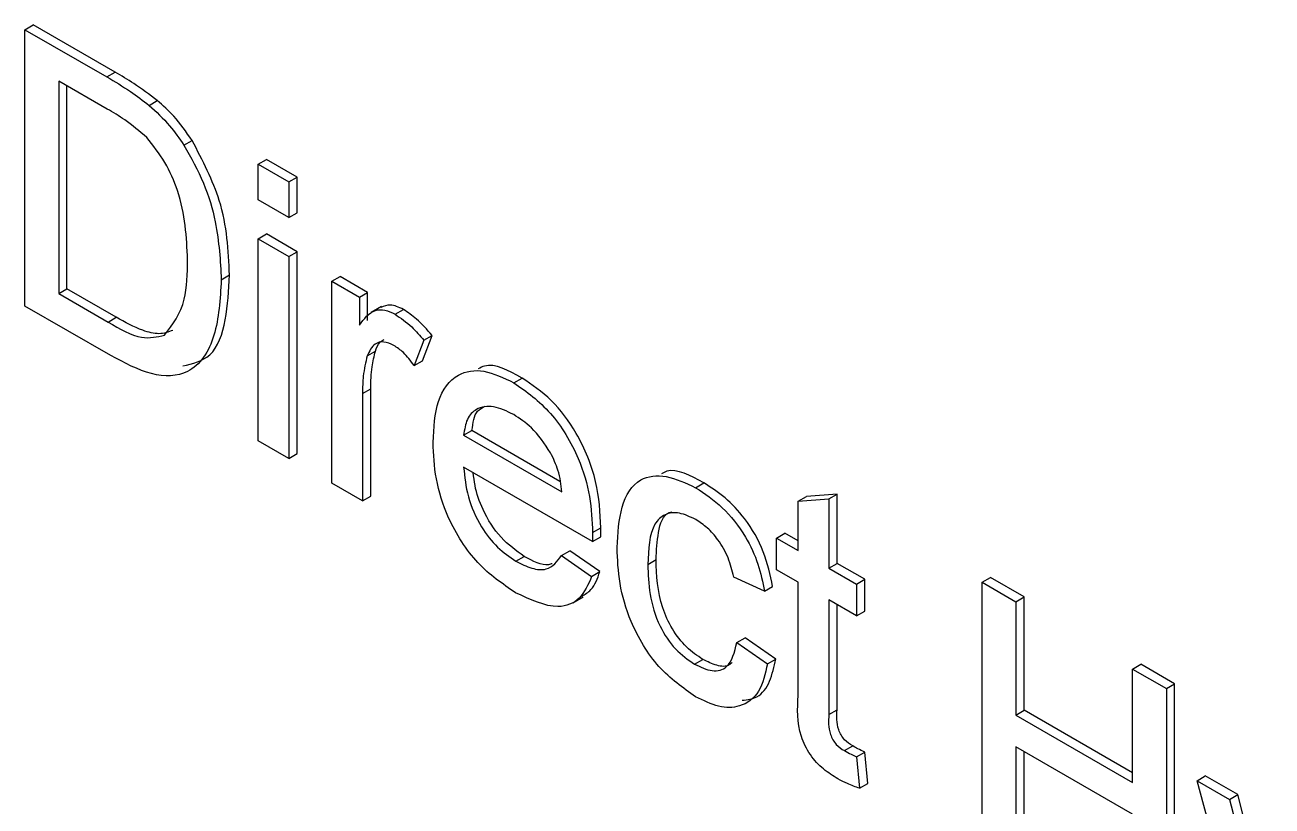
# Model space of a CAD drawing. Extents: x 75 to 2075, y 25 to 1460.
# Drawn here: x 1943.08 to 1957.95, y 1045.99 to 1055.3 of the extents above; entities that cross this region are included whole.
import ezdxf

# ---------------------------------------------------------------- set-up
doc = ezdxf.new("R2010")
doc.units = 0
doc.header["$LTSCALE"] = 5
doc.linetypes.add('SLD-KATı', pattern=[0])
doc.layers.get('0').update_dxf_attribs({"linetype": 'CONTINUOUS'})

msp = doc.modelspace()

# ---------------------------------------------------------------- linework, layer by layer
at = {"color": 7, "linetype": 'SLD-KATı'}
for p, q in [((1943.079, 1055.245), (1943.178, 1055.302)), ((1944.154, 1054.739), (1943.178, 1055.302)), ((1943.079, 1051.95), (1943.079, 1055.245)), ((1943.079, 1055.245), (1944.055, 1054.682)), ((1944.055, 1054.682), (1944.154, 1054.739)), ((1944.06, 1054.299), (1943.482, 1054.633)), ((1943.482, 1054.633), (1943.482, 1052.098)), ((1943.58, 1052.154), (1943.58, 1054.576)), ((1944.56, 1054.343), (1944.658, 1054.4)), ((1944.975, 1053.868), (1945.073, 1053.925)), ((1945.86, 1053.64), (1945.959, 1053.697)), ((1945.86, 1053.217), (1945.86, 1053.64)), ((1945.86, 1053.64), (1946.226, 1053.429)), ((1946.324, 1053.485), (1945.959, 1053.697)), ((1946.226, 1053.429), (1946.324, 1053.485)), ((1946.324, 1053.063), (1946.324, 1053.485)), ((1946.226, 1053.429), (1946.226, 1053.006)), ((1946.226, 1053.006), (1945.86, 1053.217)), ((1946.226, 1053.006), (1946.324, 1053.063)), ((1945.86, 1052.753), (1945.959, 1052.809)), ((1945.86, 1050.344), (1945.86, 1052.753)), ((1945.86, 1052.753), (1946.226, 1052.541)), ((1946.324, 1052.598), (1945.959, 1052.809)), ((1946.226, 1052.541), (1946.324, 1052.598)), ((1946.324, 1050.19), (1946.324, 1052.598)), ((1946.226, 1052.541), (1946.226, 1050.133)), ((1945.421, 1052.263), (1945.519, 1052.32)), ((1946.738, 1052.246), (1946.837, 1052.303)), ((1947.166, 1052.112), (1946.837, 1052.303)), ((1943.482, 1052.098), (1943.58, 1052.154)), ((1944.169, 1051.815), (1943.58, 1052.154)), ((1946.738, 1049.837), (1946.738, 1052.246)), ((1946.738, 1052.246), (1947.068, 1052.056)), ((1943.482, 1052.098), (1944.07, 1051.758)), ((1947.068, 1052.056), (1947.166, 1052.112)), ((1947.068, 1052.056), (1947.068, 1051.72)), ((1947.166, 1051.776), (1947.166, 1052.112)), ((1944.102, 1051.36), (1943.079, 1051.95)), ((1947.333, 1051.944), (1947.21, 1051.873)), ((1947.493, 1051.852), (1947.592, 1051.909)), ((1944.07, 1051.758), (1944.169, 1051.815)), ((1947.82, 1051.298), (1947.934, 1051.598)), ((1947.836, 1051.541), (1947.934, 1051.598)), ((1947.161, 1051.356), (1947.259, 1051.412)), ((1947.836, 1051.541), (1947.722, 1051.241)), ((1947.722, 1051.241), (1947.82, 1051.298)), ((1947.104, 1050.906), (1947.203, 1050.962)), ((1947.203, 1049.683), (1947.203, 1050.962)), ((1948.909, 1051.035), (1949.008, 1051.091)), ((1947.104, 1050.906), (1947.104, 1049.626)), ((1948.311, 1050.408), (1948.41, 1050.465)), ((1948.311, 1050.408), (1949.482, 1049.732)), ((1949.459, 1049.859), (1948.41, 1050.465)), ((1946.226, 1050.133), (1945.86, 1050.344)), ((1946.226, 1050.133), (1946.324, 1050.19)), ((1949.846, 1049.142), (1948.311, 1050.028)), ((1947.104, 1049.626), (1946.738, 1049.837)), ((1951.077, 1049.783), (1951.175, 1049.84)), ((1947.104, 1049.626), (1947.203, 1049.683)), ((1952.3, 1049.621), (1952.398, 1049.678)), ((1952.3, 1049.621), (1952.665, 1049.651)), ((1952.3, 1049.035), (1952.3, 1049.621)), ((1952.764, 1049.707), (1952.398, 1049.678)), ((1952.665, 1049.651), (1952.764, 1049.707)), ((1952.665, 1049.651), (1952.665, 1048.824)), ((1952.764, 1048.881), (1952.764, 1049.707)), ((1949.846, 1049.142), (1949.945, 1049.198)), ((1949.848, 1049.249), (1949.947, 1049.306)), ((1952.043, 1049.183), (1952.142, 1049.24)), ((1952.043, 1048.803), (1952.043, 1049.183)), ((1952.043, 1049.183), (1952.3, 1049.035)), ((1952.3, 1049.149), (1952.142, 1049.24)), ((1949.478, 1048.974), (1949.577, 1049.031)), ((1949.935, 1048.782), (1949.577, 1049.031)), ((1948.935, 1048.908), (1949.033, 1048.964)), ((1949.478, 1048.974), (1949.837, 1048.725)), ((1950.507, 1048.868), (1950.605, 1048.925)), ((1952.665, 1048.824), (1952.764, 1048.881)), ((1953.093, 1048.691), (1952.764, 1048.881)), ((1949.837, 1048.725), (1949.935, 1048.782)), ((1952.3, 1048.655), (1952.043, 1048.803)), ((1952.665, 1048.824), (1952.995, 1048.634)), ((1951.897, 1048.549), (1951.531, 1048.718)), ((1951.897, 1048.549), (1951.995, 1048.606)), ((1952.3, 1047.304), (1952.3, 1048.655)), ((1952.995, 1048.634), (1953.093, 1048.691)), ((1952.995, 1048.634), (1952.995, 1048.254)), ((1953.093, 1048.31), (1953.093, 1048.691)), ((1954.495, 1048.655), (1954.593, 1048.712)), ((1954.495, 1045.36), (1954.495, 1048.655)), ((1954.495, 1048.655), (1954.897, 1048.423)), ((1954.996, 1048.48), (1954.593, 1048.712)), ((1949.613, 1048.412), (1949.736, 1048.483)), ((1952.995, 1048.254), (1952.665, 1048.444)), ((1952.665, 1048.444), (1952.665, 1047.077)), ((1954.897, 1048.423), (1954.996, 1048.48)), ((1954.897, 1048.423), (1954.897, 1047.071)), ((1954.996, 1047.128), (1954.996, 1048.48)), ((1952.764, 1047.134), (1952.764, 1048.387)), ((1952.995, 1048.254), (1953.093, 1048.31)), ((1951.568, 1047.937), (1951.666, 1047.993)), ((1952.032, 1047.74), (1951.666, 1047.993)), ((1951.568, 1047.937), (1951.934, 1047.683)), ((1951.065, 1047.678), (1951.163, 1047.735)), ((1951.934, 1047.683), (1952.032, 1047.74)), ((1956.288, 1047.62), (1956.386, 1047.677)), ((1956.288, 1046.268), (1956.288, 1047.62)), ((1956.288, 1047.62), (1956.69, 1047.388)), ((1956.788, 1047.445), (1956.386, 1047.677)), ((1956.69, 1047.388), (1956.788, 1047.445)), ((1956.69, 1047.388), (1956.69, 1044.092)), ((1956.788, 1044.149), (1956.788, 1047.445)), ((1952.665, 1047.077), (1952.764, 1047.134)), ((1954.897, 1047.071), (1954.996, 1047.128)), ((1956.288, 1046.382), (1954.996, 1047.128)), ((1954.897, 1047.071), (1956.288, 1046.268)), ((1952.851, 1046.647), (1952.95, 1046.703)), ((1956.288, 1045.888), (1954.897, 1046.691)), ((1954.897, 1046.691), (1954.897, 1045.127)), ((1952.995, 1046.574), (1953.093, 1046.631)), ((1952.995, 1046.574), (1953.031, 1046.199)), ((1953.13, 1046.255), (1953.093, 1046.631)), ((1954.996, 1045.184), (1954.996, 1046.634)), ((1957.056, 1046.289), (1957.154, 1046.346)), ((1957.541, 1046.123), (1957.154, 1046.346)), ((1953.031, 1046.199), (1953.13, 1046.255)), ((1957.824, 1043.458), (1957.056, 1046.289)), ((1957.056, 1046.289), (1957.443, 1046.066)), ((1957.443, 1046.066), (1957.541, 1046.123)), ((1957.443, 1046.066), (1957.852, 1044.507)), ((1957.951, 1044.564), (1957.541, 1046.123))]:
    msp.add_line(p, q, dxfattribs=at)
for points, knots in [([(1944.055, 1054.682), (1944.15, 1054.627), (1944.319, 1054.528), (1944.486, 1054.4), (1944.56, 1054.343)], [0, 0, 0, 0, 0.560174, 1, 1, 1, 1]), ([(1944.658, 1054.4), (1944.564, 1054.471), (1944.397, 1054.597), (1944.228, 1054.695), (1944.154, 1054.739)], [0, 0, 0, 0, 0.559733, 1, 1, 1, 1]), ([(1945.073, 1053.925), (1945.002, 1054.026), (1944.876, 1054.206), (1944.725, 1054.341), (1944.658, 1054.4)], [0, 0, 0, 0, 0.559615, 1, 1, 1, 1]), ([(1944.532, 1053.958), (1944.445, 1054.033), (1944.29, 1054.166), (1944.131, 1054.258), (1944.06, 1054.299)], [0, 0, 0, 0, 0.5592546, 1, 1, 1, 1]), ([(1944.56, 1054.343), (1944.644, 1054.266), (1944.795, 1054.129), (1944.92, 1053.948), (1944.975, 1053.868)], [0, 0, 0, 0, 0.559847, 1, 1, 1, 1]), ([(1945.019, 1052.503), (1945.006, 1052.772), (1944.988, 1053.147), (1944.76, 1053.672), (1944.608, 1053.863), (1944.532, 1053.958)], [0, 0, 0, 0, 0.55915, 0.78004, 1, 1, 1, 1]), ([(1945.519, 1052.32), (1945.506, 1052.613), (1945.481, 1053.136), (1945.198, 1053.684), (1945.073, 1053.925)], [0, 0, 0, 0, 0.560981, 1, 1, 1, 1]), ([(1944.975, 1053.868), (1945.059, 1053.719), (1945.226, 1053.421), (1945.389, 1052.857), (1945.409, 1052.489), (1945.421, 1052.263)], [0, 0, 0, 0, 0.279769, 0.559929, 1, 1, 1, 1]), ([(1944.744, 1051.602), (1944.84, 1051.729), (1945.011, 1051.958), (1945.016, 1052.336), (1945.019, 1052.503)], [0, 0, 0, 0, 0.5574522, 1, 1, 1, 1]), ([(1944.963, 1051.236), (1945.081, 1051.263), (1945.336, 1051.322), (1945.49, 1051.775), (1945.51, 1052.138), (1945.519, 1052.32)], [0, 0, 0, 0, 0.300175, 0.649756, 1, 1, 1, 1]), ([(1945.421, 1052.263), (1945.407, 1052.031), (1945.378, 1051.568), (1945.087, 1051.116), (1944.595, 1051.098), (1944.266, 1051.272), (1944.102, 1051.36)], [0, 0, 0, 0, 0.28084, 0.559952, 0.779068, 1, 1, 1, 1]), ([(1947.068, 1051.72), (1947.122, 1051.795), (1947.198, 1051.901), (1947.369, 1051.911), (1947.452, 1051.872), (1947.493, 1051.852)], [0, 0, 0, 0, 0.559599, 0.779772, 1, 1, 1, 1]), ([(1947.592, 1051.909), (1947.538, 1051.934), (1947.436, 1051.981), (1947.359, 1051.948), (1947.322, 1051.933)], [0, 0, 0, 0, 0.527192, 1, 1, 1, 1]), ([(1947.493, 1051.852), (1947.561, 1051.806), (1947.681, 1051.723), (1947.789, 1051.597), (1947.836, 1051.541)], [0, 0, 0, 0, 0.559546, 1, 1, 1, 1]), ([(1947.934, 1051.598), (1947.874, 1051.668), (1947.765, 1051.793), (1947.645, 1051.873), (1947.592, 1051.909)], [0, 0, 0, 0, 0.559962, 1, 1, 1, 1]), ([(1944.07, 1051.758), (1944.209, 1051.678), (1944.455, 1051.536), (1944.656, 1051.582), (1944.744, 1051.602)], [0, 0, 0, 0, 0.561861, 1, 1, 1, 1]), ([(1944.843, 1051.659), (1944.79, 1051.64), (1944.684, 1051.602), (1944.448, 1051.662), (1944.275, 1051.757), (1944.169, 1051.815)], [0, 0, 0, 0, 0.2793733, 0.5593958, 1, 1, 1, 1]), ([(1947.259, 1051.412), (1947.273, 1051.451), (1947.294, 1051.514), (1947.344, 1051.54), (1947.363, 1051.55)], [0, 0, 0, 0, 0.6161258, 1, 1, 1, 1]), ([(1947.479, 1051.48), (1947.438, 1051.498), (1947.354, 1051.534), (1947.229, 1051.501), (1947.187, 1051.411), (1947.161, 1051.356)], [0, 0, 0, 0, 0.280305, 0.560911, 1, 1, 1, 1]), ([(1947.203, 1050.962), (1947.205, 1051.052), (1947.209, 1051.213), (1947.244, 1051.351), (1947.259, 1051.412)], [0, 0, 0, 0, 0.5599648, 1, 1, 1, 1]), ([(1947.722, 1051.241), (1947.68, 1051.296), (1947.605, 1051.394), (1947.518, 1051.454), (1947.479, 1051.48)], [0, 0, 0, 0, 0.560116, 1, 1, 1, 1]), ([(1947.161, 1051.356), (1947.142, 1051.277), (1947.109, 1051.138), (1947.106, 1050.977), (1947.104, 1050.906)], [0, 0, 0, 0, 0.559888, 1, 1, 1, 1]), ([(1949.008, 1051.091), (1948.845, 1051.18), (1948.645, 1051.288), (1948.509, 1051.213), (1948.484, 1051.2)], [0, 0, 0, 0, 0.816069, 1, 1, 1, 1]), ([(1947.946, 1050.324), (1947.955, 1050.498), (1947.973, 1050.843), (1948.204, 1051.15), (1948.545, 1051.209), (1948.788, 1051.093), (1948.909, 1051.035)], [0, 0, 0, 0, 0.280748, 0.559775, 0.779666, 1, 1, 1, 1]), ([(1948.909, 1051.035), (1949.061, 1050.927), (1949.363, 1050.712), (1949.686, 1050.173), (1949.83, 1049.669), (1949.842, 1049.389), (1949.848, 1049.249)], [0, 0, 0, 0, 0.279366, 0.558398, 0.778885, 1, 1, 1, 1]), ([(1949.947, 1049.306), (1949.938, 1049.486), (1949.92, 1049.844), (1949.697, 1050.404), (1949.364, 1050.851), (1949.127, 1051.011), (1949.008, 1051.091)], [0, 0, 0, 0, 0.2807402, 0.5597393, 0.7796789, 1, 1, 1, 1]), ([(1948.908, 1050.655), (1948.826, 1050.695), (1948.663, 1050.773), (1948.466, 1050.74), (1948.341, 1050.611), (1948.321, 1050.476), (1948.311, 1050.408)], [0, 0, 0, 0, 0.2801903, 0.5597279, 0.7796424, 1, 1, 1, 1]), ([(1948.41, 1050.465), (1948.422, 1050.555), (1948.44, 1050.694), (1948.535, 1050.738), (1948.568, 1050.754)], [0, 0, 0, 0, 0.645738, 1, 1, 1, 1]), ([(1949.348, 1050.199), (1949.275, 1050.308), (1949.145, 1050.502), (1948.98, 1050.608), (1948.908, 1050.655)], [0, 0, 0, 0, 0.558512, 1, 1, 1, 1]), ([(1948.929, 1048.531), (1948.775, 1048.636), (1948.467, 1048.845), (1948.122, 1049.381), (1947.965, 1049.896), (1947.952, 1050.181), (1947.946, 1050.324)], [0, 0, 0, 0, 0.279952, 0.558661, 0.778994, 1, 1, 1, 1]), ([(1949.482, 1049.732), (1949.473, 1049.818), (1949.456, 1049.971), (1949.381, 1050.13), (1949.348, 1050.199)], [0, 0, 0, 0, 0.560674, 1, 1, 1, 1]), ([(1948.311, 1050.028), (1948.323, 1049.912), (1948.345, 1049.681), (1948.498, 1049.332), (1948.711, 1049.058), (1948.86, 1048.958), (1948.935, 1048.908)], [0, 0, 0, 0, 0.280633, 0.559687, 0.779661, 1, 1, 1, 1]), ([(1949.033, 1048.964), (1948.938, 1049.031), (1948.748, 1049.166), (1948.54, 1049.496), (1948.446, 1049.771), (1948.431, 1049.912), (1948.426, 1049.962)], [0, 0, 0, 0, 0.310264, 0.620021, 0.864663, 1, 1, 1, 1]), ([(1950.141, 1049.068), (1950.15, 1049.238), (1950.169, 1049.576), (1950.375, 1049.907), (1950.72, 1049.949), (1950.958, 1049.839), (1951.077, 1049.783)], [0, 0, 0, 0, 0.280838, 0.55968, 0.779579, 1, 1, 1, 1]), ([(1951.175, 1049.84), (1951.014, 1049.928), (1950.821, 1050.032), (1950.691, 1049.96), (1950.669, 1049.949)], [0, 0, 0, 0, 0.836056, 1, 1, 1, 1]), ([(1951.077, 1049.783), (1951.185, 1049.712), (1951.401, 1049.57), (1951.668, 1049.231), (1951.834, 1048.871), (1951.876, 1048.657), (1951.897, 1048.549)], [0, 0, 0, 0, 0.280267, 0.559439, 0.779535, 1, 1, 1, 1]), ([(1951.995, 1048.606), (1951.967, 1048.744), (1951.909, 1049.019), (1951.689, 1049.402), (1951.43, 1049.677), (1951.26, 1049.786), (1951.175, 1049.84)], [0, 0, 0, 0, 0.28, 0.559097, 0.779305, 1, 1, 1, 1]), ([(1951.079, 1049.402), (1951.012, 1049.434), (1950.879, 1049.499), (1950.704, 1049.476), (1950.526, 1049.306), (1950.515, 1049.049), (1950.507, 1048.868)], [0, 0, 0, 0, 0.187089, 0.37388, 0.56073, 1, 1, 1, 1]), ([(1950.605, 1048.925), (1950.611, 1049.035), (1950.621, 1049.253), (1950.69, 1049.472), (1950.783, 1049.494), (1950.794, 1049.496)], [0, 0, 0, 0, 0.469753, 0.936025, 1, 1, 1, 1]), ([(1951.531, 1048.718), (1951.513, 1048.794), (1951.476, 1048.946), (1951.358, 1049.154), (1951.219, 1049.311), (1951.126, 1049.372), (1951.079, 1049.402)], [0, 0, 0, 0, 0.280213, 0.559476, 0.779649, 1, 1, 1, 1]), ([(1949.848, 1049.249), (1949.848, 1049.229), (1949.847, 1049.193), (1949.847, 1049.157), (1949.846, 1049.142)], [0, 0, 0, 0, 0.559999, 1, 1, 1, 1]), ([(1949.945, 1049.198), (1949.945, 1049.218), (1949.946, 1049.254), (1949.946, 1049.29), (1949.947, 1049.306)], [0, 0, 0, 0, 0.56, 1, 1, 1, 1]), ([(1951.077, 1047.29), (1950.926, 1047.396), (1950.623, 1047.607), (1950.299, 1048.146), (1950.157, 1048.649), (1950.146, 1048.928), (1950.141, 1049.068)], [0, 0, 0, 0, 0.279595, 0.558341, 0.778834, 1, 1, 1, 1]), ([(1948.935, 1048.908), (1948.998, 1048.875), (1949.124, 1048.811), (1949.339, 1048.791), (1949.426, 1048.905), (1949.478, 1048.974)], [0, 0, 0, 0, 0.281282, 0.561906, 1, 1, 1, 1]), ([(1949.367, 1048.877), (1949.353, 1048.872), (1949.26, 1048.84), (1949.137, 1048.908), (1949.033, 1048.964)], [0, 0, 0, 0, 0.15741, 1, 1, 1, 1]), ([(1951.163, 1047.735), (1951.097, 1047.779), (1950.964, 1047.869), (1950.791, 1048.095), (1950.622, 1048.47), (1950.612, 1048.737), (1950.605, 1048.925)], [0, 0, 0, 0, 0.187007, 0.373713, 0.560458, 1, 1, 1, 1]), ([(1949.837, 1048.725), (1949.796, 1048.629), (1949.713, 1048.436), (1949.394, 1048.313), (1949.105, 1048.448), (1948.929, 1048.531)], [0, 0, 0, 0, 0.280613, 0.560833, 1, 1, 1, 1]), ([(1949.716, 1048.489), (1949.757, 1048.511), (1949.86, 1048.568), (1949.907, 1048.701), (1949.935, 1048.782)], [0, 0, 0, 0, 0.391171, 1, 1, 1, 1]), ([(1950.507, 1048.868), (1950.51, 1048.752), (1950.518, 1048.519), (1950.621, 1048.154), (1950.83, 1047.841), (1950.987, 1047.732), (1951.065, 1047.678)], [0, 0, 0, 0, 0.281276, 0.560536, 0.78011, 1, 1, 1, 1]), ([(1951.065, 1047.678), (1951.136, 1047.644), (1951.279, 1047.577), (1951.497, 1047.637), (1951.541, 1047.823), (1951.568, 1047.937)], [0, 0, 0, 0, 0.280899, 0.560906, 1, 1, 1, 1]), ([(1951.934, 1047.683), (1951.907, 1047.565), (1951.853, 1047.329), (1951.63, 1047.161), (1951.356, 1047.153), (1951.17, 1047.244), (1951.077, 1047.29)], [0, 0, 0, 0, 0.280202, 0.55951, 0.779586, 1, 1, 1, 1]), ([(1951.511, 1047.7), (1951.5, 1047.689), (1951.458, 1047.643), (1951.329, 1047.655), (1951.219, 1047.708), (1951.163, 1047.735)], [0, 0, 0, 0, 0.136531, 0.567881, 1, 1, 1, 1]), ([(1951.632, 1047.248), (1951.695, 1047.256), (1951.837, 1047.272), (1951.972, 1047.463), (1952.012, 1047.648), (1952.032, 1047.74)], [0, 0, 0, 0, 0.280432, 0.639893, 1, 1, 1, 1]), ([(1952.773, 1046.311), (1952.716, 1046.347), (1952.601, 1046.418), (1952.436, 1046.59), (1952.278, 1046.922), (1952.291, 1047.146), (1952.3, 1047.304)], [0, 0, 0, 0, 0.187433, 0.373821, 0.559462, 1, 1, 1, 1]), ([(1952.95, 1046.703), (1952.916, 1046.724), (1952.866, 1046.756), (1952.81, 1046.833), (1952.753, 1046.961), (1952.759, 1047.057), (1952.764, 1047.134)], [0, 0, 0, 0, 0.2496459, 0.3747614, 0.5004043, 1, 1, 1, 1]), ([(1952.665, 1047.077), (1952.661, 1047.001), (1952.655, 1046.905), (1952.712, 1046.776), (1952.767, 1046.699), (1952.818, 1046.668), (1952.851, 1046.647)], [0, 0, 0, 0, 0.4995957, 0.6252386, 0.7503541, 1, 1, 1, 1]), ([(1952.851, 1046.647), (1952.878, 1046.632), (1952.926, 1046.606), (1952.974, 1046.584), (1952.995, 1046.574)], [0, 0, 0, 0, 0.559965, 1, 1, 1, 1]), ([(1953.093, 1046.631), (1953.066, 1046.643), (1953.019, 1046.666), (1952.971, 1046.692), (1952.95, 1046.703)], [0, 0, 0, 0, 0.560018, 1, 1, 1, 1]), ([(1953.031, 1046.199), (1952.984, 1046.215), (1952.898, 1046.245), (1952.812, 1046.291), (1952.773, 1046.311)], [0, 0, 0, 0, 0.5600783, 1, 1, 1, 1])]:
    msp.add_open_spline(points, degree=3, knots=knots, dxfattribs=at)

doc.saveas('drawing.dxf')
